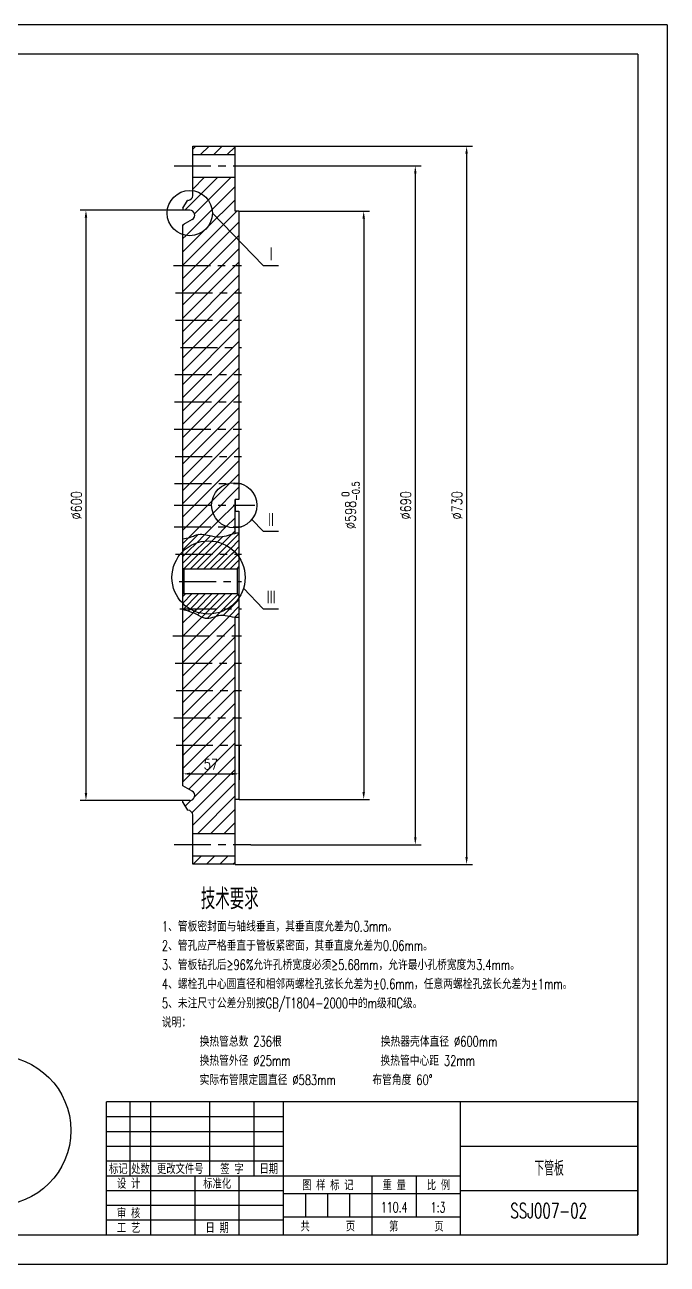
# Model space of a CAD drawing. Header units: millimetres. Extents: x -75 to 1707, y -30 to 1230.
# Drawn here: x 1054 to 1707, y -30 to 1230 of the extents above; entities that cross this region are included whole.
import ezdxf
from ezdxf.enums import TextEntityAlignment as Align

# ---------------------------------------------------------------- set-up
doc = ezdxf.new("R2010")
doc.units = ezdxf.units.MM
doc.header["$LTSCALE"] = 30
doc.linetypes.add('CENTER', pattern=[2, 1.25, -0.25, 0.25, -0.25])
for name, color, linetype in [('1轮廓实线层', 7, 'Continuous'), ('2细线层', 4, 'Continuous'), ('3中心线层', 1, 'CENTER'), ('5剖面线层', 2, 'Continuous'), ('6文字层', 3, 'Continuous'), ('7标注层', 4, 'Continuous'), ('图框层', 7, 'Continuous')]:
    doc.layers.add(name, color=color, linetype=linetype)
doc.styles.add('PC_TEXTSTYLE', font='romans.shx', dxfattribs={"width": 0.8, "bigfont": 'hzfs.shx'})
doc.styles.add('TH_GBDIM', font='romans.shx', dxfattribs={"width": 0.8, "bigfont": 'gbcbig.shx'})
doc.dimstyles.new('TH_GBDIM', dxfattribs={"dimscale": 3, "dimtxt": 3.5, "dimasz": 2.5, "dimexe": 2, "dimexo": 0, "dimgap": 1.5, "dimtad": 1, "dimdec": 1, "dimzin": 0, "dimdsep": 46, "dimtxsty": 'TH_GBDIM', "dimcen": 2.5, "dimclrd": 130, "dimclre": 130, "dimclrt": 3, "dimadec": 0, "dimazin": 0, "dimtfac": 0.714286, "dimtdec": 1, "dimtmove": 0, "dimatfit": 3, "dimfxl": 0, "dimtolj": 1, "dimtzin": 0, "dimlwd": -1, "dimlwe": -1, "dimarcsym": 0})

# ---------------------------------------------------------------- blocks, each defined once
blk = doc.blocks.new('*D4')
at = {"layer": '7标注层', "color": 130}
for p, q in [((1271.7, 1040.5), (1404.5, 1040.5)), ((1398.5, 1033), (1398.5, 450)), ((1271.7, 442.5), (1404.5, 442.5))]:
    blk.add_line(p, q, dxfattribs=at)
for points in [[(1397.2, 1033), (1399.7, 1033), (1398.5, 1040.5)], [(1397.2, 450), (1399.7, 450), (1398.5, 442.5)]]:
    blk.add_solid(points, dxfattribs=at)
at = {"layer": 'Defpoints', "color": 0}
for p in [(1271.7, 1040.5), (1271.7, 442.5), (1398.5, 442.5)]:
    blk.add_point(p, dxfattribs=at)
at = {"layer": '7标注层', "color": 3, "insert": (1385.2, 741.5), "char_height": 10.5, "attachment_point": 5, "rotation": 90, "style": 'TH_GBDIM'}
blk.add_mtext('\\A1;%%c598{}{\\H0.7143x;\\S 0^ -0.5;}', dxfattribs=at)
blk = doc.blocks.new('*D5')
at = {"layer": '7标注层', "color": 130}
for p, q in [((1283.7, 1086.5), (1456.9, 1086.5)), ((1450.9, 1079), (1450.9, 404)), ((1283.7, 396.5), (1456.9, 396.5))]:
    blk.add_line(p, q, dxfattribs=at)
for points in [[(1449.7, 1079), (1452.2, 1079), (1450.9, 1086.5)], [(1449.7, 404), (1452.2, 404), (1450.9, 396.5)]]:
    blk.add_solid(points, dxfattribs=at)
at = {"layer": 'Defpoints', "color": 0}
for p in [(1283.7, 1086.5), (1283.7, 396.5), (1450.9, 396.5)]:
    blk.add_point(p, dxfattribs=at)
at = {"layer": '7标注层', "color": 3, "insert": (1441.2, 741.5), "char_height": 10.5, "attachment_point": 5, "rotation": 90, "style": 'TH_GBDIM'}
blk.add_mtext('\\A1;%%c690{}{}', dxfattribs=at)
blk = doc.blocks.new('*D6')
at = {"layer": '7标注层', "color": 130}
for p, q in [((1267.7, 1106.5), (1509.1, 1106.5)), ((1503.1, 1099), (1503.1, 384)), ((1267.7, 376.5), (1509.1, 376.5))]:
    blk.add_line(p, q, dxfattribs=at)
for points in [[(1501.8, 1099), (1504.3, 1099), (1503.1, 1106.5)], [(1501.8, 384), (1504.3, 384), (1503.1, 376.5)]]:
    blk.add_solid(points, dxfattribs=at)
at = {"layer": 'Defpoints', "color": 0}
for p in [(1267.7, 1106.5), (1267.7, 376.5), (1503.1, 376.5)]:
    blk.add_point(p, dxfattribs=at)
at = {"layer": '7标注层', "color": 3, "insert": (1493.3, 741.5), "char_height": 10.5, "attachment_point": 5, "rotation": 90, "style": 'TH_GBDIM'}
blk.add_mtext('\\A1;%%c730{}{}', dxfattribs=at)
blk = doc.blocks.new('*D7')
at = {"layer": '7标注层', "color": 130}
for p, q in [((1214.7, 1041.5), (1110.1, 1041.5)), ((1116.1, 1034), (1116.1, 449)), ((1221.7, 441.5), (1110.1, 441.5))]:
    blk.add_line(p, q, dxfattribs=at)
for points in [[(1114.9, 1034), (1117.4, 1034), (1116.1, 1041.5)], [(1114.9, 449), (1117.4, 449), (1116.1, 441.5)]]:
    blk.add_solid(points, dxfattribs=at)
at = {"layer": 'Defpoints', "color": 0}
for p in [(1214.7, 1041.5), (1116.1, 441.5), (1221.7, 441.5)]:
    blk.add_point(p, dxfattribs=at)
at = {"layer": '7标注层', "color": 3, "insert": (1106.4, 741.5), "char_height": 10.5, "attachment_point": 5, "rotation": 90, "style": 'TH_GBDIM'}
blk.add_mtext('\\A1;%%c600{}{}', dxfattribs=at)
blk = doc.blocks.new('*D37')
at = {"layer": '7标注层', "color": 130}
for p, q in [((1214.7, 497.8), (1214.7, 462.5)), ((1271.7, 497.8), (1271.7, 462.5)), ((1222.2, 468.5), (1264.2, 468.5))]:
    blk.add_line(p, q, dxfattribs=at)
for points in [[(1222.2, 469.8), (1222.2, 467.3), (1214.7, 468.5)], [(1264.2, 469.8), (1264.2, 467.3), (1271.7, 468.5)]]:
    blk.add_solid(points, dxfattribs=at)
at = {"layer": 'Defpoints', "color": 0}
for p in [(1214.7, 497.8), (1271.7, 497.8), (1271.7, 468.5)]:
    blk.add_point(p, dxfattribs=at)
at = {"layer": '7标注层', "color": 3, "insert": (1243.2, 478.3), "char_height": 10.5, "attachment_point": 5, "style": 'TH_GBDIM'}
blk.add_mtext('\\A1;57{}{}', dxfattribs=at)
blk = doc.blocks.new('PC_TITLE_BLOCK')
at = {"layer": '1轮廓实线层'}
for p, q in [((0, 45), (-180, 45)), ((-180, 0), (-180, 45)), ((-172, 20), (-172, 45)), ((-165, 20), (-165, 45)), ((-145, 20), (-145, 45)), ((-130, 20), (-130, 45)), ((-120, 0), (-120, 45)), ((-60, 30), (0, 30)), ((-180, 20), (-60, 20)), ((-165, 0), (-165, 20)), ((-150, 0), (-150, 20)), ((-135, 0), (-135, 20)), ((-90, 0), (-90, 20)), ((-75, 6), (-75, 20)), ((-120, 14), (-60, 14)), ((-60, 15), (0, 15)), ((-120, 6), (-60, 6)), ((-180, 0), (0, 0))]:
    blk.add_line(p, q, dxfattribs=at)
at = {"layer": '1轮廓实线层', "color": 7}
for p, q in [((-60, 0), (-60, 45)), ((-180, 25), (-120, 25))]:
    blk.add_line(p, q, dxfattribs=at)
at = {"layer": '2细线层'}
for p, q in [((-180, 40), (-120, 40)), ((-180, 35), (-120, 35)), ((-180, 30), (-120, 30)), ((-180, 15), (-120, 15)), ((-112.5, 6), (-112.5, 14)), ((-105, 6), (-105, 14)), ((-97.5, 6), (-97.5, 14)), ((-180, 10), (-120, 10)), ((-180, 5), (-120, 5))]:
    blk.add_line(p, q, dxfattribs=at)
at = {"layer": '图框层'}
blk.add_line((0, 0), (0, 45), dxfattribs=at)
at = {"layer": '6文字层', "style": 'PC_TEXTSTYLE', "width": 0.667}
for s, p in [('标记', (-176, 22.5)), ('处数', (-168.5, 22.5)), (' 更改文件号 ', (-155, 22.5)), (' 签 字 ', (-137.5, 22.5)), (' 日期 ', (-125, 22.5)), (' 设 计 ', (-172.5, 17.51)), (' 标准化 ', (-142.5, 17.51)), (' 图 样 标 记 ', (-105, 17)), (' 重 量 ', (-82.5, 17)), (' 比 例 ', (-67.5, 17)), (' 审 核 ', (-172.5, 7.5)), (' 工 艺 ', (-172.5, 2.5)), (' 日 期 ', (-142.5, 2.5)), ('共       页', (-105, 3)), ('第       页', (-75, 3))]:
    blk.add_text(s, height=3.5, dxfattribs=at).set_placement(p, align=Align.MIDDLE)
at = {"layer": '6文字层', "style": 'PC_TEXTSTYLE', "flags": 8}
for tag, height, width, p, p2 in [('企业名称', 5, 1.98445, (-54.29, 34.82), (-5.27, 34.82)), ('产品名称或材料标记', 7, 0.600652, (-113.46, 28.64), (-66.42, 28.64)), ('图样名称', 5, 2.004495, (-54.79, 19.98), (-5.27, 19.98)), ('标准化', 3.5, 1.023147, (-133.83, 15.37), (-120.75, 15.37)), ('审核', 3.5, 1.579393, (-163.99, 5.37), (-150.63, 5.37)), ('重量', 3.5, 1.408247, (-88.46, 7.54), (-76.55, 7.54)), ('比例', 3.5, 1.385287, (-73.35, 7.54), (-61.93, 7.54)), ('图样代号', 5, 2.006536, (-54.79, 5.63), (-5.52, 5.63)), ('工艺', 3.5, 1.621807, (-164.21, 0.37), (-150.89, 0.37)), ('共几页', 3.5, 0.557144, (-108.07, 0.63), (-101.05, 0.63)), ('日期', 3.5, 1.560088, (-133.83, 0.37), (-120.75, 0.37))]:
    blk.add_attdef(tag, text='', height=height, dxfattribs=dict(at, width=width)).set_placement(p, p2, align=Align.FIT)
at = {"layer": '6文字层', "style": 'PC_TEXTSTYLE', "width": 6.250326, "flags": 8}
blk.add_attdef('设计', text='', height=3.5, rotation=359.89, dxfattribs=at).set_placement((-164.23, 15.37), (-150.37, 15.35), align=Align.FIT)
at = {"layer": '6文字层', "color": 3, "style": 'PC_TEXTSTYLE', "width": 0.56476, "flags": 8}
blk.add_attdef('第几页', text='', height=3.5, dxfattribs=at).set_placement((-78.29, 0.75), (-71.16, 0.75), align=Align.FIT)
at = {"layer": '6文字层', "ltscale": 10, "style": 'PC_TEXTSTYLE', "flags": 1}
blk.add_attdef('图纸张数', (-58.68, -0.49), '', height=2.5, dxfattribs=at)

msp = doc.modelspace()

# ---------------------------------------------------------------- hatches: boundary and pattern name
at = {"layer": '5剖面线层'}
h = msp.add_hatch(dxfattribs=at)
h.set_pattern_fill('ANSI31', color=256, scale=3, style=0)
h.paths.add_polyline_path([(1224.68, 1106.52), (1224.68, 1098.02), (1267.68, 1098.02), (1267.68, 1106.52)])
h.paths.add_polyline_path([(1244.66, 1038.52), (1271.68, 1010.63), (1271.68, 1040.52), (1267.68, 1040.52), (1267.68, 1075.02), (1224.68, 1075.02), (1224.68, 1061.3, -0.3763631)])
h.paths.add_polyline_path([(1214.68, 1016.63), (1214.68, 985.22), (1271.68, 985.22), (1271.68, 1010.63), (1244.66, 1038.52, -0.5080794)])
h.paths.add_polyline_path([(1214.68, 957.51), (1214.68, 929.8), (1271.68, 929.8), (1271.68, 957.51)])
h.paths.add_polyline_path([(1271.68, 957.51), (1271.68, 985.22), (1214.68, 985.22), (1214.68, 957.51)])
h.paths.add_polyline_path([(1214.68, 929.8), (1214.68, 902.08), (1271.68, 902.08), (1271.68, 929.8)])
h.paths.add_polyline_path([(1214.68, 902.08), (1214.68, 874.37), (1271.68, 874.37), (1271.68, 902.08)])
h.paths.add_polyline_path([(1214.68, 874.37), (1214.68, 846.66), (1271.68, 846.66), (1271.68, 874.37)])
h.paths.add_polyline_path([(1214.68, 846.66), (1214.68, 818.95), (1271.68, 818.95), (1271.68, 846.66)])
h.paths.add_polyline_path([(1214.68, 818.95), (1214.68, 791.23), (1271.68, 791.23), (1271.68, 818.95)])
h.paths.add_polyline_path([(1214.68, 791.23), (1214.68, 763.52), (1260.23, 763.52, -0.126634), (1271.68, 763.99), (1271.68, 791.23)])
h.paths.add_polyline_path([(1214.68, 763.52), (1214.68, 741.52), (1243.89, 741.52, -0.3308461), (1260.23, 763.52)])
h.paths.add_polyline_path([(1260.23, 719.52, -0.3308461), (1243.89, 741.52), (1214.68, 741.52), (1214.68, 719.52)])
edge = h.paths.add_edge_path()
edge.add_spline(control_points=[(1214.68, 707.45), (1223.93, 708.92), (1230.29, 714.05), (1242.45, 710.15), (1255.01, 708.72), (1263.36, 712), (1267.68, 713)], knot_values=[6.0816073, 6.0816073, 6.0816073, 6.0816073, 13.9188821, 29.2750262, 40.1136931, 52.7873579, 52.7873579, 52.7873579, 52.7873579], degree=3, periodic=0)
edge.add_line((1267.68, 713), (1267.68, 718.56))
edge.add_arc((1266.87, 741.52), 22.98, 253.22639, 272.03172, ccw=False)
edge.add_line((1260.23, 719.52), (1214.68, 719.52))
edge.add_line((1214.68, 719.52), (1214.68, 707.45))
edge = h.paths.add_edge_path()
edge.add_line((1267.68, 608.67), (1267.68, 627.77))
edge.add_spline(control_points=[(1267.68, 627.77), (1262.75, 628.31), (1252.24, 632.15), (1237.24, 622.52), (1226.63, 633.21), (1214.68, 635.57)], knot_values=[8.6724296, 8.6724296, 8.6724296, 8.6724296, 23.3215376, 39.1586785, 55.2144576, 55.2144576, 55.2144576, 55.2144576], degree=3, periodic=0)
edge.add_line((1214.68, 635.57), (1214.68, 608.67))
edge.add_line((1214.68, 608.67), (1267.68, 608.67))
h.paths.add_polyline_path([(1214.68, 608.67), (1214.68, 580.96), (1267.68, 580.96), (1267.68, 608.67)])
h.paths.add_polyline_path([(1214.68, 580.96), (1214.68, 553.24), (1267.68, 553.24), (1267.68, 580.96)])
h.paths.add_polyline_path([(1214.68, 553.24), (1214.68, 525.53), (1267.68, 525.53), (1267.68, 553.24)])
h.paths.add_polyline_path([(1267.68, 497.82), (1267.68, 525.53), (1214.68, 525.53), (1214.68, 497.82)])
h.paths.add_polyline_path([(1214.68, 497.82), (1214.68, 456.34), (1224.18, 450.85, -0.767327), (1221.68, 441.52), (1214.68, 441.52), (1214.68, 439.52), (1219.3, 431.52), (1219.68, 431.52, -0.4142136), (1224.68, 426.52), (1224.68, 408.02), (1267.68, 408.02), (1267.68, 497.82)])
h.paths.add_polyline_path([(1224.68, 385.02), (1224.68, 376.52), (1267.68, 376.52), (1267.68, 385.02)])
h.paths.add_polyline_path([(1233.75, 486.13), (1252.6, 486.13), (1252.6, 470.38), (1233.75, 470.38)], flags=24)
h = msp.add_hatch(dxfattribs=at)
h.set_pattern_fill('ANSI31', color=256, scale=3, style=0)
h.paths.add_polyline_path([(1224.18, 1032.19), (1214.68, 1026.71), (1214.68, 1016.63, 0.5080794), (1244.66, 1038.52, 0.3763631), (1224.68, 1061.3), (1224.68, 1056.52, -0.4142136), (1219.68, 1051.52), (1219.3, 1051.52), (1214.68, 1043.52), (1214.68, 1041.52), (1221.68, 1041.52, -0.767327)])
h = msp.add_hatch(dxfattribs=at)
h.set_pattern_fill('ANSI31', color=256, scale=3, style=0)
h.paths.add_polyline_path([(1267.68, 747.52), (1271.68, 747.52), (1271.68, 763.52), (1260.23, 763.52, 0.3308461), (1243.89, 741.52), (1267.68, 741.52)])
h.paths.add_polyline_path([(1243.89, 741.52, 0.3308461), (1260.23, 719.52), (1267.68, 719.52), (1267.68, 741.52)])
h = msp.add_hatch(dxfattribs=at)
h.set_pattern_fill('ANSI31', color=256, scale=1.5, style=0)
edge = h.paths.add_edge_path()
edge.add_spline(control_points=[(1271.68, 713.66), (1270.37, 713.56), (1269.04, 713.32), (1267.68, 713)], knot_values=[52.7873579, 52.7873579, 52.7873579, 52.7873579, 56.7653043, 56.7653043, 56.7653043, 56.7653043], degree=3, periodic=0)
edge.add_spline(control_points=[(1267.68, 713), (1263.36, 712), (1255.01, 708.72), (1242.45, 710.15), (1230.29, 714.05), (1223.93, 708.92), (1214.68, 707.45)], knot_values=[6.0816073, 6.0816073, 6.0816073, 6.0816073, 18.7552721, 29.5939389, 44.9500831, 52.7873579, 52.7873579, 52.7873579, 52.7873579], degree=3, periodic=0)
edge.add_line((1214.68, 707.45), (1214.68, 694.71))
edge.add_arc((1240.74, 668.16), 37.2, 39.4663, 134.46855, ccw=False)
edge.add_line((1269.45, 691.81), (1271.68, 691.81))
edge.add_line((1271.68, 691.81), (1271.68, 713.66))
h.paths.add_polyline_path([(1214.68, 694.71), (1214.68, 691.81), (1269.45, 691.81, 0.4400223)], flags=16)
h.paths.add_polyline_path([(1271.68, 688.81, 0.0251464), (1269.45, 691.81), (1214.68, 691.81), (1214.68, 677.37), (1215.68, 676.79), (1269.68, 676.79), (1271.68, 678.79)])
h.paths.add_polyline_path([(1271.68, 647.52), (1271.68, 649.39), (1269.68, 651.39), (1215.68, 651.39), (1214.68, 650.82), (1214.68, 641.62, 0.0575315), (1221.41, 636.38), (1260.06, 636.38, 0.1095081)])
edge = h.paths.add_edge_path()
edge.add_line((1271.68, 636.38), (1260.06, 636.38))
edge.add_arc((1240.74, 668.16), 37.2, 238.70217, 301.29783, ccw=False)
edge.add_line((1221.41, 636.38), (1214.68, 636.38))
edge.add_line((1214.68, 636.38), (1214.68, 635.57))
edge.add_spline(control_points=[(1214.68, 635.57), (1226.63, 633.21), (1237.24, 622.52), (1252.24, 632.15), (1262.75, 628.31), (1267.68, 627.77)], knot_values=[8.6724296, 8.6724296, 8.6724296, 8.6724296, 24.7282087, 40.5653496, 55.2144576, 55.2144576, 55.2144576, 55.2144576], degree=3, periodic=0)
edge.add_spline(control_points=[(1267.68, 627.77), (1269.02, 627.62), (1270.36, 627.57), (1271.68, 627.69)], knot_values=[55.2144576, 55.2144576, 55.2144576, 55.2144576, 59.2109205, 59.2109205, 59.2109205, 59.2109205], degree=3, periodic=0)
edge.add_line((1271.68, 627.69), (1271.68, 636.38))
h.paths.add_polyline_path([(1271.68, 647.52, -0.1095081), (1260.06, 636.38), (1271.68, 636.38)], flags=16)
h.paths.add_polyline_path([(1214.68, 641.62), (1214.68, 636.38), (1221.41, 636.38, -0.0575315)])
h.paths.add_polyline_path([(1271.68, 691.81), (1269.45, 691.81, -0.0251464), (1271.68, 688.81)], flags=17)
h = msp.add_hatch(dxfattribs=at)
h.set_pattern_fill('ANSI31', color=256, scale=1.5, style=0)
h.paths.add_polyline_path([(1221.41, 636.38, 0.2801255), (1260.06, 636.38)])

# ---------------------------------------------------------------- linework, layer by layer
for p, q in [((1224.68, 1106.52), (1267.68, 1106.52)), ((1224.68, 1056.52), (1224.68, 1106.52)), ((1224.68, 1098.02), (1267.68, 1098.02)), ((1267.68, 1040.52), (1267.68, 1106.52)), ((1224.68, 1075.02), (1267.68, 1075.02)), ((1271.68, 1040.52), (1267.68, 1040.52)), ((1271.68, 1040.52), (1271.68, 747.52)), ((1214.68, 456.34), (1214.68, 1026.71)), ((1271.68, 747.52), (1267.68, 747.52)), ((1267.68, 747.52), (1267.68, 735.52)), ((1267.68, 713), (1267.68, 747.52)), ((1267.68, 735.52), (1271.68, 735.52)), ((1271.68, 735.52), (1271.68, 442.52)), ((1215.68, 676.79), (1214.68, 677.37)), ((1215.68, 676.79), (1269.68, 676.79)), ((1215.68, 676.79), (1215.68, 651.39)), ((1269.68, 676.79), (1271.68, 678.79)), ((1269.68, 676.79), (1269.68, 651.39)), ((1215.68, 651.39), (1214.68, 650.82)), ((1269.68, 651.39), (1215.68, 651.39)), ((1269.68, 651.39), (1271.68, 649.39)), ((1267.68, 376.52), (1267.68, 627.77)), ((1271.68, 442.52), (1267.68, 442.52)), ((1224.68, 376.52), (1224.68, 426.52)), ((1224.68, 408.02), (1267.68, 408.02)), ((1224.68, 385.02), (1267.68, 385.02)), ((1267.68, 376.52), (1224.68, 376.52))]:
    msp.add_line(p, q)
msp.add_circle((1024.58, 105.87), 76.2)
at = {"layer": '1轮廓实线层'}
for p, q in [((1677, 1200), (0, 1200)), ((1677, 1200), (1677, 0)), ((1214.68, 1043.52), (1219.3, 1051.52)), ((1219.68, 1051.52), (1219.3, 1051.52)), ((1214.68, 1043.52), (1214.68, 1041.52)), ((1221.68, 1041.52), (1214.68, 1041.52)), ((1224.18, 1032.19), (1214.68, 1026.71)), ((1224.18, 450.85), (1214.68, 456.34)), ((1214.68, 439.52), (1214.68, 441.52)), ((1221.68, 441.52), (1214.68, 441.52)), ((1214.68, 439.52), (1219.3, 431.52)), ((1219.68, 431.52), (1219.3, 431.52)), ((0, 0), (1677, 0))]:
    msp.add_line(p, q, dxfattribs=at)
for centre, start, end in [((1219.68, 1056.52), 270, 0), ((1221.68, 1036.52), 299.99999, 90), ((1221.68, 446.52), 270, 60.00001), ((1219.68, 426.52), 0, 90)]:
    msp.add_arc(centre, 5, start, end, dxfattribs=at)
at = {"layer": '2细线层'}
for p, q in [((1707, 1230), (-75, 1230)), ((1707, 1230), (1707, -30)), ((1244.66, 1038.52), (1296.3, 985.22)), ((1296.3, 985.22), (1311.89, 985.22)), ((1284.81, 727.17), (1296.3, 715.31)), ((1296.3, 715.31), (1311.89, 715.31)), ((1276.25, 657.11), (1296.3, 636.41)), ((1296.3, 636.41), (1311.89, 636.41)), ((-75, -30), (1707, -30))]:
    msp.add_line(p, q, dxfattribs=at)
for centre, radius in [((1221.68, 1038.52), 22.98), ((1266.87, 741.52), 22.98), ((1240.74, 668.16), 37.2)]:
    msp.add_circle(centre, radius, dxfattribs=at)
for points, knots in [([(1214.68, 707.45), (1223.93, 708.92), (1230.29, 714.05), (1242.45, 710.15), (1256.29, 708.57), (1266.21, 713.23), (1271.68, 713.66)], [6.0816073, 6.0816073, 6.0816073, 6.0816073, 13.9188821, 29.2750262, 40.1136931, 56.7653043, 56.7653043, 56.7653043, 56.7653043]), ([(1214.68, 635.57), (1226.63, 633.21), (1237.24, 622.52), (1253.53, 632.98), (1265.52, 627.13), (1271.68, 627.69)], [8.6724296, 8.6724296, 8.6724296, 8.6724296, 24.7282087, 40.5653496, 59.2109205, 59.2109205, 59.2109205, 59.2109205])]:
    msp.add_open_spline(points, degree=3, knots=knots, dxfattribs=at)
at = {"layer": '3中心线层'}
for p, q in [((1205.68, 1086.52), (1283.68, 1086.52)), ((1205.18, 985.22), (1274.28, 985.22)), ((1207.12, 957.51), (1274.28, 957.51)), ((1207.12, 929.8), (1274.28, 929.8)), ((1212.2, 902.08), (1274.28, 902.08)), ((1206.51, 874.37), (1274.28, 874.37)), ((1206.24, 846.66), (1274.28, 846.66)), ((1205.65, 818.95), (1274.28, 818.95)), ((1206.84, 791.23), (1274.28, 791.23)), ((1206.24, 763.52), (1274.28, 763.52)), ((1205.68, 741.52), (1287.68, 741.52)), ((1205.65, 719.52), (1274.28, 719.52)), ((1207.17, 691.81), (1274.28, 691.81)), ((1210.99, 664.09), (1274.28, 664.09)), ((1211.6, 636.38), (1274.28, 636.38)), ((1204.29, 608.67), (1274.28, 608.67)), ((1206.9, 580.96), (1274.28, 580.96)), ((1207.68, 553.24), (1274.28, 553.24)), ((1205.33, 525.53), (1274.28, 525.53)), ((1207.68, 497.82), (1274.28, 497.82)), ((1205.68, 396.52), (1283.68, 396.52))]:
    msp.add_line(p, q, dxfattribs=at)

# ---------------------------------------------------------------- block references
at = {"layer": '图框层'}
ref = msp.add_blockref('PC_TITLE_BLOCK', (1677, 0), dxfattribs=dict(at, xscale=3, yscale=3, zscale=3))
ref.add_attrib('重量', '110.4', dxfattribs={"layer": '6文字层', "height": 10.5, "style": 'PC_TEXTSTYLE', "width": 0.667}).set_placement((1429.49, 22.63), align=Align.CENTER)
ref.add_attrib('图样代号', 'SSJ007-02', dxfattribs={"layer": '6文字层', "height": 15, "style": 'PC_TEXTSTYLE', "width": 0.667}).set_placement((1586.55, 16.89), align=Align.CENTER)
ref.add_attrib('图样名称', '下管板', dxfattribs={"layer": '6文字层', "height": 15, "style": 'PC_TEXTSTYLE', "width": 0.667}).set_placement((1586.92, 59.93), align=Align.CENTER)
ref.add_attrib('比例', '1:3', dxfattribs={"layer": '6文字层', "height": 10.5, "style": 'PC_TEXTSTYLE', "width": 0.667}).set_placement((1474.08, 22.63), align=Align.CENTER)

# ---------------------------------------------------------------- texts
at = {"layer": '6文字层', "style": 'PC_TEXTSTYLE', "width": 0.667}
for s, p in [('Ⅰ', (1299.36, 989.09)), ('Ⅱ', (1299.36, 719.17)), ('Ⅲ', (1299.36, 640.28))]:
    msp.add_text(s, height=15, dxfattribs=at).set_placement(p)
at = {"layer": '6文字层', "style": 'PC_TEXTSTYLE', "width": 0.7}
msp.add_text('技术要求', height=21, dxfattribs=at).set_placement((1262.3, 324.54), align=Align.BOTTOM_CENTER)
for s, p in [('1、管板密封面与轴线垂直，其垂直度允差为0.3mm。', (1193.3, 305.04)), ('2、管孔应严格垂直于管板紧密面，其垂直度允差为0.06mm。', (1193.3, 285.54)), ('3、管板钻孔后≥96%允许孔桥宽度必须≥5.68mm，允许最小孔桥宽度为3.4mm。', (1193.3, 266.04)), ('4、螺栓孔中心圆直径和相邻两螺栓孔弦长允差为±0.6mm，任意两螺栓孔弦长允差为±1mm。', (1193.3, 246.54)), ('5、未注尺寸公差分别按GB/T1804-2000中的m级和C级。', (1193.3, 227.04)), ('说明：', (1193.3, 207.54)), ('       换热管总数 236根                  换热器壳体直径 %%C600mm', (1193.3, 188.04)), ('       换热管外径 %%c25mm                换热管中心距 32mm', (1193.3, 168.54)), ('       实际布管限定圆直径 %%c583mm      布管角度 60%%d', (1193.3, 149.04))]:
    msp.add_text(s, height=10.5, dxfattribs=at).set_placement(p, align=Align.BOTTOM_LEFT)

# ---------------------------------------------------------------- dimensions: what is measured, and where the dimension line sits
at = {"layer": '7标注层'}
for base, p1, p2, text, picture, middle in [((1503.1, 376.52), (1267.68, 1106.52), (1267.68, 376.52), '%%c730{}{}', '*D6', (1493.35, 741.52)), ((1450.95, 396.52), (1283.68, 1086.52), (1283.68, 396.52), '%%c690{}{}', '*D5', (1441.2, 741.52)), ((1398.45, 442.52), (1271.68, 1040.52), (1271.68, 442.52), '%%c598{}{\\H0.7143x;\\S 0^ -0.5;}', '*D4', (1385.2, 741.52))]:
    dim = msp.add_linear_dim(base=base, p1=p1, p2=p2, angle=90, text=text, dimstyle='TH_GBDIM', override={"dimgap": 1.5, "dimtad": 1, "dimjust": 0, "dimse1": 0, "dimse2": 0, "dimsd1": 0, "dimsd2": 0, "dimclrt": 3, "dimtvp": 0}, dxfattribs=at)
    dim.commit()
    dim.dimension.update_dxf_attribs({"geometry": picture, "text_midpoint": middle})
dim = msp.add_linear_dim(base=(1116.13, 441.52), p1=(1214.68, 1041.52), p2=(1221.68, 441.52), angle=90, text='%%c600{}{}', dimstyle='TH_GBDIM', override={"dimgap": 1.5, "dimtad": 1, "dimjust": 0, "dimse1": 0, "dimse2": 0, "dimsd1": 0, "dimsd2": 0, "dimclrt": 3, "dimtvp": 0}, dxfattribs=at)
dim.commit()
dim.dimension.update_dxf_attribs({"geometry": '*D7', "text_midpoint": (1116.13, 741.52), "dimtype": 160})
dim = msp.add_linear_dim(base=(1271.68, 468.5), p1=(1214.68, 497.82), p2=(1271.68, 497.82), text='57{}{}', dimstyle='TH_GBDIM', override={"dimgap": 1.5, "dimtad": 1, "dimjust": 0, "dimse1": 0, "dimse2": 0, "dimsd1": 0, "dimsd2": 0, "dimclrt": 3, "dimtvp": 0}, dxfattribs=at)
dim.commit()
dim.dimension.update_dxf_attribs({"geometry": '*D37', "text_midpoint": (1243.18, 478.25)})

doc.saveas('drawing.dxf')
